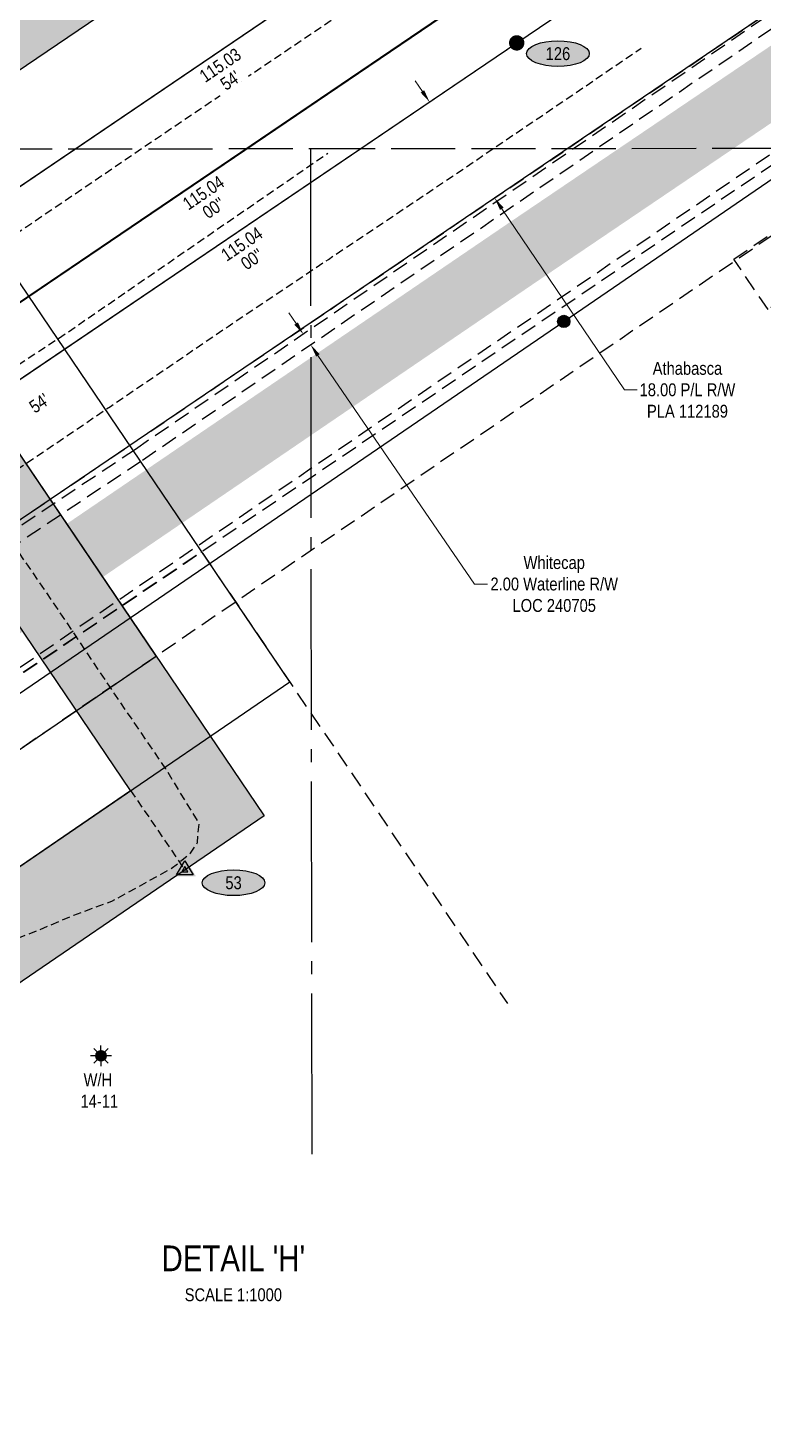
# Model space of a CAD drawing. Extents: x 502021 to 516972, y 6026865 to 6037901.
# Drawn here: x 505972 to 506544, y 6034253 to 6035330 of the extents above; entities that cross this region are included whole.
import ezdxf
from ezdxf.enums import TextEntityAlignment as Align

# ---------------------------------------------------------------- set-up
doc = ezdxf.new("R2010")
doc.units = 0
doc.header["$LTSCALE"] = 5
doc.header["$PDSIZE"] = 0.5
for name, pattern in [('foc-ACCESSROAD', [3.75, 2.5, -1.25]), ('foc-FLOWLINE', [3.75, 2.5, -1.25]), ('foc-QUARTERLINE', [33, 25, -3, 2, -3]), ('foc-TIELINE', [1.875, 1.25, -0.625]), ('foc-UNSURVEYED', [12.5, 10, -2.5]), ('UG_PIPE', [1.875, 1.25, -0.625])]:
    doc.linetypes.add(name, pattern=pattern)
doc.layers.get('Defpoints').update_dxf_attribs({"color": 9})
for name, color, linetype in [('AS-PIPE-UG', 44, 'UG_PIPE'), ('AS-POWER', 104, 'foc-POWER'), ('AS-POWER-EXISTING-PP', 72, 'Continuous'), ('AS-ROADS', 254, 'Continuous'), ('C-AR', 13, 'foc-ACCESSROAD'), ('C-RW', 13, 'Continuous'), ('C-WS', 13, 'foc-ACCESSROAD'), ('C-WS-S', 8, 'Continuous'), ('DETAIL-T', 7, 'Continuous'), ('F-AR', 190, 'foc-ACCESSROAD'), ('F-EZE', 190, 'foc-FLOWLINE'), ('F-RW', 190, 'Continuous'), ('F-VCE', 190, 'foc-FLOWLINE'), ('L-BD', 7, 'Continuous'), ('L-MON', 1, 'Continuous'), ('L-SECQ', 8, 'foc-QUARTERLINE'), ('L-TIE', 7, 'foc-TIELINE'), ('L-USEC', 7, 'foc-UNSURVEYED'), ('P-ELEVATION', 7, 'Continuous'), ('P-PROPOSED', 10, 'Continuous'), ('P-PROPOSED-H', 21, 'Continuous'), ('P-STATION', 7, 'Continuous')]:
    doc.layers.add(name, color=color, linetype=linetype)
for name, color, linetype, lineweight in [('C-RW-T', 13, 'Continuous', 9), ('C-WS-T', 13, 'Continuous', 9), ('F-RW-T', 190, 'Continuous', 9)]:
    doc.layers.add(name, color=color, linetype=linetype, lineweight=lineweight)
doc.styles.add('80CG', font='ARIALN.TTF', dxfattribs={"height": 10})
doc.styles.add('80L', font='ARIALN.TTF', dxfattribs={"height": 10})
doc.styles.add('foc-LtypeFont', font='ARIALN.TTF', dxfattribs={"height": 7.35})
doc.linetypes.add('foc-POWER', pattern='A,6,-1,["P",foc-LtypeFont,S=0.2,R=0,X=-0.625,Y=-0.75],-1.24,4', length=12.24)
doc.dimstyles.new('Compass 5 000', dxfattribs={"dimscale": 5, "dimtxt": 9, "dimasz": 2, "dimexe": 0.2, "dimexo": 0.0625, "dimgap": 0.5, "dimtad": 0, "dimtih": 1, "dimtoh": 1, "dimzin": 0, "dimdsep": 46, "dimtxsty": '80CG', "dimcen": 0.1, "dimse1": 1, "dimse2": 1, "dimclrd": 256, "dimclrt": 256, "dimaunit": 1, "dimadec": 4, "dimazin": 0, "dimtfac": 0.06, "dimtofl": 0, "dimtmove": 0, "dimatfit": 1, "dimfxl": 0.2, "dimtolj": 1, "dimtzin": 0, "dimlwd": -1, "dimarcsym": 0})

# ---------------------------------------------------------------- blocks, each defined once
blk = doc.blocks.new('*D529')
at = {"layer": 'C-RW-T', "transparency": 16777216}
for p, q in [((506180.5, 6035100.2), (506174.8, 6035108.4)), ((506197.4, 6035075.4), (506319.4, 6034897.5)), ((506319.4, 6034897.5), (506329.4, 6034897.5))]:
    blk.add_line(p, q, dxfattribs=at)
for points in [[(506181.9, 6035101.1), (506179.1, 6035099.2), (506186.1, 6035091.9)], [(506198.8, 6035076.4), (506196.1, 6035074.5), (506191.8, 6035083.7)]]:
    blk.add_solid(points, dxfattribs=at)
at = {"layer": 'Defpoints', "color": 0, "transparency": 16777216}
for p in [(506235.2, 6035125.5), (506240.8, 6035117.3), (506191.8, 6035083.7)]:
    blk.add_point(p, dxfattribs=at)
at = {"layer": 'C-RW-T', "transparency": 16777216, "insert": (506381.4, 6034897.5), "char_height": 10, "attachment_point": 5, "style": '80CG'}
blk.add_mtext('\\A1;Whitecap\\P2.00 Waterline R/W\\PLOC 240705', dxfattribs=at)
blk = doc.blocks.new('*D695')
at = {"layer": 'Defpoints', "color": 0, "transparency": 16777216}
for p in [(506269.2, 6035262.2), (506335, 6035197.8), (506319.8, 6035187.5)]:
    blk.add_point(p, dxfattribs=at)
at = {"layer": 'F-RW-T', "transparency": 16777216}
for p, q in [((506278.8, 6035280.8), (506273.2, 6035289.1)), ((506340.6, 6035189.5), (506436, 6035048.6)), ((506436, 6035048.6), (506446, 6035048.6))]:
    blk.add_line(p, q, dxfattribs=at)
for points in [[(506280.2, 6035281.7), (506277.4, 6035279.9), (506284.4, 6035272.5)], [(506342, 6035190.5), (506339.2, 6035188.6), (506335, 6035197.8)]]:
    blk.add_solid(points, dxfattribs=at)
at = {"layer": 'F-RW-T', "transparency": 16777216, "insert": (506485.1, 6035048.6), "char_height": 10, "attachment_point": 5, "style": '80CG'}
blk.add_mtext('\\A1;Athabasca\\P18.00 P/L R/W\\PPLA 112189', dxfattribs=at)
blk = doc.blocks.new('POWERPOLE')
h = blk.add_hatch(color=255)
edge = h.paths.add_edge_path()
edge.add_arc((0, 0), 0.96, 0, 360)
at = {"linetype": 'Continuous'}
for p, q in [((0.68, -0.68), (-0.68, 0.68)), ((-0.68, -0.68), (0.68, 0.68))]:
    blk.add_line(p, q, dxfattribs=at)
blk.add_circle((0, 0), 0.96, dxfattribs=at)
blk = doc.blocks.new('GAS')
h = blk.add_hatch(color=255)
h.dxf.hatch_style = 1
edge = h.paths.add_edge_path()
edge.add_arc((0, 0), 0.9, 0, 360)
for p, q in [((-0.81, 0), (-1.62, 0)), ((-0.57, 0.57), (-1.14, 1.14)), ((0, 0.81), (0, 1.62)), ((0.57, 0.57), (1.14, 1.14)), ((1.62, 0), (0.81, 0)), ((-0.57, -0.57), (-1.14, -1.14)), ((0, -0.81), (0, -1.62)), ((1.14, -1.14), (0.57, -0.57))]:
    blk.add_line(p, q)
blk.add_circle((0, 0), 0.8)
blk = doc.blocks.new('fdia')
at = {"color": 255, "const_width": 1}
blk.add_lwpolyline([(-0.5, 0, 1), (0.5, 0, 1)], format="xyb", close=True, dxfattribs=at)
blk = doc.blocks.new('Fdiaa')
blk.add_blockref('fdia', (0, 0))
blk = doc.blocks.new('fdib')
at = {"color": 1, "const_width": 1.6}
blk.add_lwpolyline([(-0.4, 0, 1), (0.4, 0, 1)], format="xyb", close=True, dxfattribs=at)
at = {"color": 1}
blk.add_circle((0, 0), 0.8, dxfattribs=at)
blk = doc.blocks.new('Fdibb')
blk.add_blockref('fdib', (0, 0))
blk = doc.blocks.new('fdicc')
for name in ['Fdibb', 'Fdiaa']:
    blk.add_blockref(name, (0, 0))
blk = doc.blocks.new('FDI')
blk.add_blockref('fdicc', (0, 0))
blk = doc.blocks.new('TRIA')
blk.add_hatch(color=255).paths.add_polyline_path([(-0.04, 1.52), (-1.47, -0.87), (1.39, -0.87)])
blk = doc.blocks.new('Hybrid_EC')
at = {"color": 251}
for points in [[(-1.3, -0.74), (0, 1.42), (1.3, -0.74)], [(0.47, -0.26), (0, 0.53), (-0.47, -0.26)]]:
    blk.add_lwpolyline(points, close=True, dxfattribs=at)
at = {"layer": 'Defpoints'}
blk.add_circle((0, 0), 0.05, dxfattribs=at)
at = {"xscale": 1.2, "yscale": 1.2, "zscale": 1.2}
blk.add_blockref('TRIA', (0.05, 0.06), dxfattribs=at)
blk = doc.blocks.new('Hybrd Num')
at = {"layer": 'P-ELEVATION'}
h = blk.add_hatch(color=111, dxfattribs=at)
h.dxf.hatch_style = 1
edge = h.paths.add_edge_path()
edge.add_ellipse((0, 0), major_axis=(-24.4, 0), ratio=0.410256, start_angle=0, end_angle=360)
at = {"layer": 'P-ELEVATION', "color": 7, "flags": 128}
blk.add_lwpolyline([(0, 0, 12.5, 0, 0), (-12.4, -6.4, 0, 0, 0)], format="xyseb", dxfattribs=at)
at = {"layer": 'P-ELEVATION', "color": 7}
blk.add_ellipse((0, 0), major_axis=(-24.4, 0), ratio=0.410256, dxfattribs=at)
at = {"color": 0, "style": '80L'}
blk.add_attdef('NUMBER', text='', height=10, dxfattribs=at).set_placement((0, 0), align=Align.MIDDLE_CENTER)
at = {"style": '80L', "flags": 1}
blk.add_attdef('ID', text='', height=10, dxfattribs=at).set_placement((-0.6, -4), align=Align.MIDDLE_CENTER)

msp = doc.modelspace()

# ---------------------------------------------------------------- hatches: boundary and pattern name
at = {"layer": 'P-PROPOSED-H'}
h = msp.add_hatch(color=256, dxfattribs=at)
h.dxf.hatch_style = 1
h.paths.add_polyline_path([(505519.22, 6034318.044), (505572.438, 6034353.992), (505725.458, 6034514.304), (505851.916, 6034600.629), (506051.645, 6034736.973), (505722.217, 6035223.397), (506622.662, 6035833.217), (506747.725, 6036509.985), (506569.35, 6036769.434), (506405.425, 6036910.929), (506235.692, 6037157.807), (506622.755, 6037423.925), (506665.224, 6037362.155), (506339.93, 6037138.505), (506461.72, 6036961.36), (506625.646, 6036819.865), (506827.077, 6036526.88), (506690.673, 6035788.744), (505826.318, 6035203.365), (506155.591, 6034717.169), (505894.179, 6034538.718), (505774.235, 6034456.84), (505621.087, 6034296.395), (505557.145, 6034253.202)])

# ---------------------------------------------------------------- linework, layer by layer
at = {"layer": 'AS-PIPE-UG', "flags": 128}
for points in [[(505546.775, 6034270.932), (505565.054, 6034288.589), (505587.169, 6034316.309), (505595.679, 6034327.279), (505619.509, 6034356.059), (505646.059, 6034383.579), (505703.654, 6034442.969), (505720.784, 6034463.639), (505746.404, 6034487.969), (505808.229, 6034543.629), (505905.209, 6034598.784), (505943.324, 6034614.059), (505980.254, 6034628.394), (506007.444, 6034640.054), (506037.094, 6034650.789), (506082.844, 6034675.934), (506098.404, 6034688.109), (506103.674, 6034696.379), (506104.134, 6034702.099), (506104.984, 6034711.409), (506079.114, 6034753.714), (506039.414, 6034811.899), (505993.564, 6034880.294), (505950.874, 6034942.324), (505932.459, 6034970.369), (505911.839, 6035004.449), (505846.774, 6035098.424), (505806.179, 6035159.819), (505794.804, 6035178.779), (505778.339, 6035209.749), (505780.149, 6035213.809), (505787.779, 6035225.259), (505788.014, 6035225.374), (505845.979, 6035265.849), (505932.494, 6035323.794), (506116.784, 6035447.589), (506359.934, 6035614.359), (506394.959, 6035638.654), (506430.954, 6035663.139), (506466.164, 6035687.749), (506518.109, 6035722.454), (506612.474, 6035789.404), (506623.724, 6035797.144), (506634.879, 6035804.964), (506648.054, 6035816.029), (506656.684, 6035840.959), (506664.304, 6035883.599), (506681.564, 6035980.424), (506724.629, 6036209.834), (506747.189, 6036326.619), (506762.709, 6036414.184), (506769.559, 6036451.399), (506776.824, 6036486.199), (506778.239, 6036502.959), (506777.924, 6036519.069), (506772.114, 6036531.454), (506748.699, 6036565.109), (506719.164, 6036607.779), (506434.614, 6036931.644), (506399.704, 6036962.594), (506371.934, 6036988.374), (506353.104, 6037009.104), (506343.434, 6037025.444), (506335.409, 6037036.224), (506332.264, 6037054.129), (506333.574, 6037061.789), (506355.034, 6037079.844), (506392.384, 6037107.689), (506471.794, 6037152.169), (506549.199, 6037198.029), (506584.709, 6037219.089), (506638.754, 6037251.524), (506712.359, 6037300.859), (506759.549, 6037333.764), (506774.894, 6037345.184), (506829.609, 6037381.974), (506847.239, 6037394.504)], [(506433.544, 6035487.261), (506362.999, 6035440.376), (506304.914, 6035402.131), (506231.829, 6035352.196), (506153.954, 6035299.476), (506071.914, 6035244.001), (505970.804, 6035175.386), (505894.069, 6035124.266), (505833.514, 6035082.331), (505622.517, 6034936.675)], [(505708.154, 6034811.225), (505961.144, 6034985.221), (506036.009, 6035035.771), (506127.484, 6035097.941), (506205.574, 6035150.116), (506294.459, 6035209.636), (506371.404, 6035261.636), (506449.084, 6035314.391)], [(505667.929, 6034870.152), (505872.554, 6035007.226), (506003.029, 6035093.696), (506205.224, 6035232.821)]]:
    msp.add_lwpolyline(points, dxfattribs=at)
at = {"layer": 'AS-POWER', "flags": 128}
msp.add_lwpolyline([(505789.435, 6034692.157), (505948.669, 6034801.121), (506388.799, 6035101.836), (506830.819, 6035404.386), (507267.984, 6035703.306)], dxfattribs=at)
at = {"layer": 'AS-ROADS', "const_width": 49.974, "flags": 128}
msp.add_lwpolyline([(505753.371, 6034744.987), (506356.414, 6035155.306), (507238.709, 6035751.816)], dxfattribs=at)
at = {"layer": 'C-AR'}
for points in [[(507469.171, 6035967.59), (507351.467, 6035887.982), (507039.969, 6035677.257), (506055.421, 6035002.315), (505700.305, 6034765.783), (505583.745, 6034688.144), (505373.196, 6035001.139)], [(505410.614, 6034561.427), (505430.809, 6034575.024), (505705.838, 6034757.46), (506061.017, 6034994.034), (507045.595, 6035668.996), (507357.067, 6035879.703), (507474.741, 6035959.291)]]:
    msp.add_lwpolyline(points, dxfattribs=at)
at = {"layer": 'C-RW', "flags": 128}
msp.add_lwpolyline([(505851.916, 6034600.629), (506175.467, 6034821.499), (505930.418, 6035183.333), (506758.684, 6035744.271), (506906.429, 6036543.776), (506681.95, 6036870.283), (506517.836, 6037012.053), (506444.369, 6037118.91), (506707.878, 6037300.077), (506665.41, 6037361.847), (506340.131, 6037138.212), (506461.72, 6036961.36), (506625.646, 6036819.865), (506827.077, 6036526.88), (506690.673, 6035788.744), (505826.318, 6035203.365), (506071.522, 6034841.302), (505809.653, 6034662.54), (505676.681, 6034571.767), (505579.963, 6034470.441), (505523.788, 6034411.59), (505521.404, 6034409.979)], dxfattribs=at)
at = {"layer": 'C-WS', "flags": 128}
msp.add_lwpolyline([(505782.22, 6034702.726), (506106.961, 6034922.654), (506106.961, 6034922.654), (506345.006, 6034571.163)], dxfattribs=at)
at = {"layer": 'F-AR', "flags": 128}
for points in [[(505725.869, 6034785.274), (506052.973, 6035006.803), (506212.023, 6035114.518), (506417.81, 6035253.887), (507040.096, 6035675.325), (507040.096, 6035675.325), (507067.646, 6035693.983), (507173.046, 6035765.365), (507234.053, 6035806.682), (507261.061, 6035824.973), (507351.455, 6035887.971), (507458.627, 6035960.455)], [(507515.388, 6035876.531), (507450.577, 6035832.61), (507320.667, 6035744.629), (505782.22, 6034702.726)]]:
    msp.add_lwpolyline(points, dxfattribs=at)
at = {"layer": 'F-EZE', "flags": 128}
for points in [[(505780.017, 6034705.953), (506556.325, 6035236.523), (507207.356, 6035680.203), (507199.975, 6035779.327), (507199.536, 6035785.227), (507191.779, 6035889.405), (507189.661, 6035917.862), (507184.663, 6035985.001), (507186.498, 6035994.716), (507307.972, 6036638.24), (507325.592, 6036659.081), (507344.617, 6036681.585), (507350.82, 6036688.923), (507421.753, 6036740.675)], [(507439.298, 6036716.358), (507371.397, 6036666.818), (507335.972, 6036624.913), (507215.981, 6035989.269), (507214.856, 6035983.302), (507220.147, 6035912.23), (507228.16, 6035804.586), (507228.594, 6035798.764), (507235.933, 6035700.215), (507311.055, 6035751.467), (507316.659, 6035743.255), (507319.269, 6035739.432), (507340.454, 6035708.613), (507232.95, 6035634.141), (505809.882, 6034662.696), (505676.68, 6034571.767), (505523.788, 6034411.59), (505523.788, 6034411.59), (505521.404, 6034409.979)]]:
    msp.add_lwpolyline(points, dxfattribs=at)
at = {"layer": 'F-RW'}
for points in [[(506503.826, 6037596.459), (507134.671, 6036678.856), (506959.548, 6035731.198), (506959.548, 6035731.198), (506872.036, 6035670.148), (505674.851, 6034860.011)], [(505647.993, 6034901.736), (506826.695, 6035699.797), (506914.246, 6035761.057), (507065.119, 6036577.621), (506703.477, 6037103.777), (506409.201, 6037531.499)], [(505604.715, 6034962.753), (506758.684, 6035744.271), (506906.429, 6036543.776), (506682.044, 6036870.091), (506900.264, 6037019.976), (506942.704, 6036958.186), (506848.237, 6036893.313), (506786.325, 6036850.773), (506985.839, 6036560.691), (506826.695, 6035699.797), (506324.304, 6035359.961), (505646.881, 6034900.983)], [(505674.848, 6034860.015), (506352.189, 6035318.486), (506872.036, 6035670.148), (506959.548, 6035731.198), (506959.548, 6035731.198), (507134.671, 6036678.856), (507206.859, 6036574.006), (507040.784, 6035675.792), (506417.81, 6035253.887), (506417.81, 6035253.887), (505725.869, 6034785.274)]]:
    msp.add_lwpolyline(points, dxfattribs=at)
at = {"layer": 'F-VCE'}
msp.add_lwpolyline([(506731.021, 6035235.251), (506547.944, 6035110.994), (506521.267, 6035150.295), (506646.353, 6035235.193), (506868.727, 6035386.141), (507017.693, 6035487.287), (507044.372, 6035447.983), (506953.391, 6035386.199), (506731.021, 6035235.251)], close=True, dxfattribs=at)
at = {"layer": 'L-SECQ', "flags": 128}
msp.add_lwpolyline([(506192.913, 6034454.05), (506191.904, 6035236.289)], dxfattribs=at)
at = {"layer": 'L-TIE'}
msp.add_line((506051.645, 6034736.973), (506093.908, 6034675.062), dxfattribs=at)
at = {"layer": 'L-USEC'}
for p, q in [((505315.486, 6035235.65), (506191.904, 6035236.289)), ((506191.904, 6035236.289), (507261.543, 6035237.074))]:
    msp.add_line(p, q, dxfattribs=at)
at = {"layer": 'P-PROPOSED', "flags": 128}
msp.add_lwpolyline([(505519.22, 6034318.044), (505572.438, 6034353.992), (505725.458, 6034514.304), (505851.916, 6034600.629), (506051.645, 6034736.973), (505722.217, 6035223.397), (506622.662, 6035833.217), (506747.725, 6036509.985), (506569.35, 6036769.434), (506405.425, 6036910.929), (506235.692, 6037157.807), (506622.755, 6037423.925), (506665.224, 6037362.155), (506339.93, 6037138.505), (506461.72, 6036961.36), (506625.646, 6036819.865), (506827.077, 6036526.88), (506690.673, 6035788.744), (505826.318, 6035203.365), (506155.591, 6034717.169), (505894.179, 6034538.718), (505774.235, 6034456.84), (505621.087, 6034296.395), (505557.145, 6034253.202)], dxfattribs=at)

# ---------------------------------------------------------------- block references
at = {"layer": 'AS-POWER-EXISTING-PP', "xscale": 4.997366099999875, "yscale": 4.997366099999875, "zscale": 4.997366099999875}
msp.add_blockref('POWERPOLE', (506388.799, 6035101.836), dxfattribs=at)
at = {"layer": 'C-WS-S', "color": 6, "xscale": 4.997366099999875, "yscale": 4.997366099999875, "zscale": 4.997366099999875}
msp.add_blockref('GAS', (506028.609, 6034530.541), dxfattribs=at)
at = {"layer": 'L-MON', "color": 6, "xscale": 4.997366099999893, "yscale": 4.997366099999893, "zscale": 4.997366099999893}
msp.add_blockref('FDI', (506352.189, 6035318.526), dxfattribs=at)
at = {"layer": 'L-MON', "xscale": 4.995452108783567, "yscale": 4.995452108783567, "zscale": 4.995452108783567}
msp.add_blockref('Hybrid_EC', (506093.908, 6034675.062), dxfattribs=at)
at = {"layer": 'P-STATION', "color": 1}
for p, values in [((506384.308, 6035310.154), {'NUMBER': '126'}), ((506131.79, 6034665.174), {'NUMBER': '53'})]:
    msp.add_blockref('Hybrd Num', p, dxfattribs=at).add_auto_attribs(values)

# ---------------------------------------------------------------- texts
at = {"layer": 'C-WS-T', "insert": (506012, 6034516.913), "char_height": 9.99473, "attachment_point": 1, "style": '80L'}
msp.add_mtext_dynamic_manual_height_columns('\\pi3.0672;W/H\\P\\pi0.67075;14-11', width=27.27599, gutter_width=50, heights=[0], dxfattribs=at)
at = {"layer": 'DETAIL-T', "color": 3, "insert": (506131.638, 6034361.245), "char_height": 19.98946, "width": 223.7401, "attachment_point": 5, "style": '80CG'}
msp.add_mtext("DETAIL 'H'\\P{\\H0.5x;SCALE 1:1000}", dxfattribs=at)
at = {"layer": 'L-BD', "linetype": 'Continuous', "style": '80L'}
for s, rotation, p in [('115.03', 34.11, (506121.388, 6035301.198)), ('115.04', 34.1104, (506108.285, 6035201.957)), ("00''", 34.1104, (506116.272, 6035190.165)), ('115.04', 34.0962, (506138.191, 6035162.109)), ("00''", 34.0962, (506146.175, 6035150.315)), ("54'", 34.0886, (505980.571, 6035038.233))]:
    msp.add_text(s, height=9.9947, rotation=rotation, dxfattribs=at).set_placement(p, align=Align.MIDDLE)

# ---------------------------------------------------------------- dimensions: what is measured, and where the dimension line sits
at = {"layer": 'C-RW-T', "color": 2}
dim = msp.add_linear_dim(base=(506191.788, 6035083.682), p1=(506235.182, 6035125.547), p2=(506240.833, 6035117.304), angle=304.431963, text='Whitecap\\P2.00 Waterline R/W\\PLOC 240705', dimstyle='Compass 5 000', dxfattribs=at)
dim.commit()
dim.dimension.update_dxf_attribs({"geometry": '*D529', "text_midpoint": (506381.366, 6034897.506), "dimtype": 161})
at = {"layer": 'F-RW-T'}
dim = msp.add_linear_dim(base=(506335, 6035197.804), p1=(506269.166, 6035262.185), p2=(506319.759, 6035187.482), angle=304.107563, text='Athabasca\\P18.00 P/L R/W\\PPLA 112189', dimstyle='Compass 5 000', dxfattribs=at)
dim.commit()
dim.dimension.update_dxf_attribs({"geometry": '*D695', "text_midpoint": (506485.124, 6035048.613), "dimtype": 161})

# ---------------------------------------------------------------- next in the draw order: texts
at = {"layer": 'L-BD', "linetype": 'Continuous', "insert": (506126.491, 6035293.566), "char_height": 9.9947, "width": 24.5303, "attachment_point": 2, "rotation": 34.11, "style": '80L', "bg_fill": 3, "box_fill_scale": 1.1, "bg_fill_color": 256, "bg_fill_transparency": 0}
msp.add_mtext("54'", dxfattribs=at)

doc.saveas('drawing.dxf')
